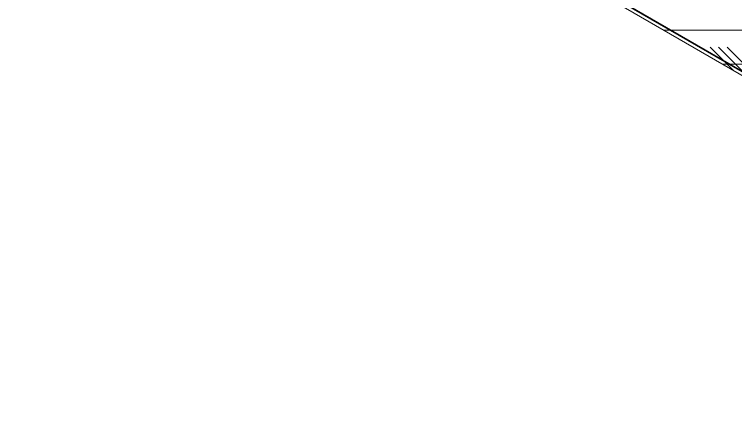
# Model space of a CAD drawing. Header units: inches. Extents: x -17.6 to 82.3, y -15.1 to 23.2.
# Drawn here: x 0.011 to 1.334, y 13.004 to 13.746 of the extents above; entities that cross this region are included whole.
import ezdxf

# ---------------------------------------------------------------- set-up
doc = ezdxf.new("R2010")
doc.units = ezdxf.units.IN
doc.header["$MEASUREMENT"] = 0
for name, color, linetype, lineweight in [('.ATI-HATCH', 7, 'Continuous', 0), ('G-ANNO-TTLB', 7, 'Continuous', 0), ('TYVEK', 7, 'Continuous', 0)]:
    doc.layers.add(name, color=color, linetype=linetype, lineweight=lineweight)

# ---------------------------------------------------------------- blocks, each defined once
blk = doc.blocks.new('Block_358')
at = {"layer": '.ATI-HATCH'}
blk.add_lwpolyline([(-0.722, 15.1086), (-0.3747, 14.6278), (2.3083, 13.0775), (2.7702, 13.2031)], close=True, dxfattribs=at)
at = {"layer": '.ATI-HATCH', "color": 8, "lineweight": 0, "true_color": 0x808080}
blk.add_open_spline([(1.829, 13.7167), (1.829, 13.7167), (1.2021, 13.7167), (1.2021, 13.7167)], degree=3, dxfattribs=at)
for points, knots in [([(1.2875, 13.6854), (1.2875, 13.6854), (1.3187, 13.6542), (1.3187, 13.6542), (1.3187, 13.6542), (1.3303, 13.6426), (1.3303, 13.6426), (1.3303, 13.6426), (1.3304, 13.6425), (1.3304, 13.6425)], [0, 0, 0, 0, 1, 1, 1, 2, 2, 2, 3, 3, 3, 3]), ([(1.3032, 13.6854), (1.3032, 13.6854), (1.3344, 13.6542), (1.3344, 13.6542), (1.3344, 13.6542), (1.3657, 13.6229), (1.3657, 13.6229)], [0, 0, 0, 0, 1, 1, 1, 2, 2, 2, 2]), ([(1.3187, 13.6854), (1.3187, 13.6854), (1.35, 13.6542), (1.35, 13.6542), (1.35, 13.6542), (1.3812, 13.6229), (1.3812, 13.6229)], [0, 0, 0, 0, 1, 1, 1, 2, 2, 2, 2]), ([(1.9435, 13.6542), (1.9435, 13.6542), (1.85, 13.6542), (1.85, 13.6542), (1.85, 13.6542), (1.8344, 13.6542), (1.8344, 13.6542), (1.8344, 13.6542), (1.8187, 13.6542), (1.8187, 13.6542), (1.8187, 13.6542), (1.6, 13.6542), (1.6, 13.6542), (1.6, 13.6542), (1.5844, 13.6542), (1.5844, 13.6542), (1.5844, 13.6542), (1.5687, 13.6542), (1.5687, 13.6542), (1.5687, 13.6542), (1.35, 13.6542), (1.35, 13.6542), (1.35, 13.6542), (1.3344, 13.6542), (1.3344, 13.6542), (1.3344, 13.6542), (1.3187, 13.6542), (1.3187, 13.6542), (1.3187, 13.6542), (1.3103, 13.6542), (1.3103, 13.6542)], [0, 0, 0, 0, 1, 1, 1, 2, 2, 2, 3, 3, 3, 4, 4, 4, 5, 5, 5, 6, 6, 6, 7, 7, 7, 8, 8, 8, 9, 9, 9, 10, 10, 10, 10])]:
    blk.add_open_spline(points, degree=3, knots=knots, dxfattribs=at)

msp = doc.modelspace()

# ---------------------------------------------------------------- hatches: boundary and pattern name
at = {"layer": 'G-ANNO-TTLB', "true_color": 0xff00ff, "transparency": 33554687}
h = msp.add_hatch(color=6, dxfattribs=at)
edge = h.paths.add_edge_path()
edge.add_spline(control_points=[(24.6253, -11.0625), (24.6253, -11.0625), (-16.0625, -11.0625), (-16.0625, -11.0625), (-16.0625, -11.0625), (-16.0625, 23.0625), (-16.0625, 23.0625), (-16.0625, 23.0625), (24.6253, 23.0625), (24.6253, 23.0625), (24.6253, 23.0625), (24.6253, -11.0625), (24.6253, -11.0625)], knot_values=[0, 0, 0, 0, 1, 1, 1, 2, 2, 2, 3, 3, 3, 4, 4, 4, 4], degree=3, periodic=0)
edge = h.paths.add_edge_path()
edge.add_spline(control_points=[(-15.9375, 22.9375), (-15.9375, 22.9375), (-15.9375, -10.9375), (-15.9375, -10.9375), (-15.9375, -10.9375), (24.5003, -10.9375), (24.5003, -10.9375), (24.5003, -10.9375), (24.5003, 22.9375), (24.5003, 22.9375), (24.5003, 22.9375), (-15.9375, 22.9375), (-15.9375, 22.9375)], knot_values=[0, 0, 0, 0, 1, 1, 1, 2, 2, 2, 3, 3, 3, 4, 4, 4, 4], degree=3, periodic=0)
edge.add_line((-15.9375, 22.9375), (-15.9375, 22.9375))

# ---------------------------------------------------------------- linework, layer by layer
at = {"layer": 'G-ANNO-TTLB'}
for points in [[(24.6253, -11.0625), (24.6253, -11.0625), (-16.0625, -11.0625), (-16.0625, -11.0625), (-16.0625, -11.0625), (-16.0625, 23.0625), (-16.0625, 23.0625), (-16.0625, 23.0625), (24.6253, 23.0625), (24.6253, 23.0625), (24.6253, 23.0625), (24.6253, -11.0625), (24.6253, -11.0625)], [(-15.9375, 22.9375), (-15.9375, 22.9375), (-15.9375, -10.9375), (-15.9375, -10.9375), (-15.9375, -10.9375), (24.5003, -10.9375), (24.5003, -10.9375), (24.5003, -10.9375), (24.5003, 22.9375), (24.5003, 22.9375), (24.5003, 22.9375), (-15.9375, 22.9375), (-15.9375, 22.9375)]]:
    msp.add_open_spline(points, degree=3, knots=[0, 0, 0, 0, 1, 1, 1, 2, 2, 2, 3, 3, 3, 4, 4, 4, 4], dxfattribs=at)
at = {"layer": 'TYVEK', "color": 18, "lineweight": 25, "true_color": 0x000000}
msp.add_line((-0.3602, 14.6265), (2.3228, 13.0762), dxfattribs=at)
msp.add_lwpolyline([(-0.3608, 11.8305), (-0.3608, 14.6278), (2.3222, 13.0775), (2.3227, 9.8865)], dxfattribs=at)

# ---------------------------------------------------------------- block references
at = {"layer": '.ATI-HATCH'}
msp.add_blockref('Block_358', (0, 0), dxfattribs=at)

doc.saveas('drawing.dxf')
